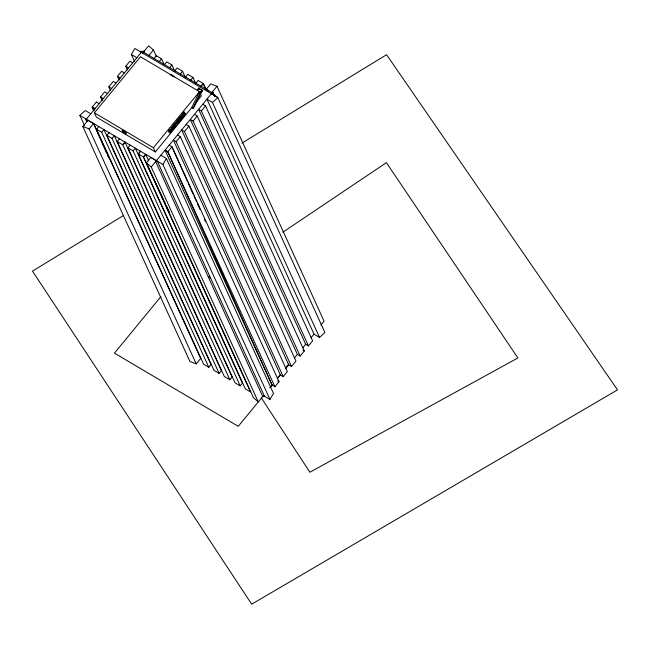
<?xml version="1.0" encoding="UTF-8"?>
<svg xmlns="http://www.w3.org/2000/svg" width="650" height="650" viewBox="0 0 650 650"><rect width="100%" height="100%" fill="white"/><g stroke="black" fill="none" stroke-linecap="round" stroke-linejoin="round"><path stroke-width="0.97" d="M208.707 90.894L206.245 89.294L210.697 83.874L216.986 86.247L211.786 92.568L211.388 93.771L213.655 94.323M202.264 90.098L200.777 91.91L193.074 107.908L193.399 108.631L201.118 92.666L202.605 90.854L198.754 88.026L197.267 89.83L197.608 90.586L199.095 88.782L198.754 88.026M200.777 91.91L201.118 92.666L140.465 56.786L94.404 112.824L96.338 117.065L155.326 151.954L191.742 107.648L199.461 91.683L201.386 95.916L196.243 102.172M214.63 96.273L212.526 91.666L211.388 93.771L213.452 93.868L214.5 96.168M143.008 53.324L144.3 51.041L140.384 51.773M134.672 61.839L131.316 54.462L134.843 48.498L217.856 97.589L324.935 332.556L319.548 337.431L314.007 334.149L206.928 99.19L212.469 102.464L319.548 337.431M166.416 158.511L273.488 393.469L269.961 399.441L162.882 164.474L166.416 158.511L160.867 155.228M156.366 56.444L153.424 49.993L148.623 45.809L143.423 52.138L143.471 53.601L144.3 51.041L143.634 52.593M269.783 387.749L272.293 384.605M277.956 377.528L280.475 374.384M285.504 368.095L288.649 364.162M180.383 73.994L182.601 71.281L177.06 68.006L174.834 70.712M195.894 83.176L198.12 80.462L203.296 83.517L205.814 89.05L203.296 83.525L201.069 86.231L203.296 83.525M92.186 107.079L94.957 108.721L92.186 107.079L93.892 110.768L92.186 107.079L96.346 102.026M102.18 100.644L100.506 96.964L104.666 91.902L107.437 93.535M110.508 90.521L108.826 86.832L113.287 81.413L116.058 83.046M119.121 80.031L117.447 76.351L121.607 71.289L124.378 72.93M127.441 69.916L125.767 66.227L129.927 61.165L132.697 62.806M86.336 119.202L141.31 52.325L141.708 51.123L211.786 92.568M87.888 120.388L93.592 123.5L200.671 358.459L196.219 363.878L189.93 361.506L82.851 126.547L88.051 120.218M148.964 55.421L153.424 49.993M196.219 363.878L89.139 128.919L93.592 123.5L106.592 153.156M154.139 58.476L156.366 55.762L161.541 58.825L164.06 64.35M208.788 367.291L101.709 132.324L103.943 129.618L211.023 364.577L208.788 367.291L203.621 364.227L96.541 129.269L98.767 126.555M159.315 61.539L161.541 58.825M164.482 64.594L166.717 61.88L171.884 64.943L174.826 71.394M219.139 373.409L112.06 138.45L114.286 135.736L221.366 370.695L219.139 373.409L213.964 370.346L106.884 135.387L109.111 132.673M169.658 67.657L171.884 64.943M229.848 379.746L122.769 144.787L125.011 142.074L232.082 377.041L229.848 379.746L224.307 376.472L117.228 141.505L119.462 138.791M125.011 142.074L122.777 144.787L117.228 141.505M185.551 77.058L187.777 74.344L192.952 77.407L195.894 83.85M240.207 385.873L133.128 150.906L135.354 148.192L242.434 383.159L240.207 385.873L235.032 382.809L127.944 147.843L130.179 145.137M190.726 80.112L192.952 77.407M165.506 203.84L143.471 157.024L138.296 153.969L140.53 151.255L138.296 153.969L245.375 388.928L250.543 391.983L143.463 157.024L145.697 154.318L148.639 160.761M155.326 151.954L153.4 147.721L199.461 91.683M146.412 162.793L151.214 166.977L258.294 401.944L253.492 397.759L146.412 162.793L150.873 157.373L156.268 160.834M151.214 166.977L211.998 93.031M187.281 181.001L171.966 146.737L279.037 381.713L274.885 386.766L272.106 385.133L167.806 151.808L171.957 146.746L169.187 145.104M180.286 136.614L287.357 371.589L283.197 376.651L176.118 141.684L180.278 136.622L177.507 134.989M188.906 126.133L295.977 361.099L291.525 366.519L184.446 131.56L188.906 126.133L186.136 124.491M197.226 116.009L304.298 350.976L300.137 356.037L193.066 121.071L197.226 116.009L194.447 114.376M205.538 105.893L312.618 340.852L308.457 345.914L201.378 110.947L205.538 105.893L202.768 104.252M160.875 296.66L114.465 353.129L238.241 426.335L262.746 396.516L264.42 396.159L157.341 161.2L155.675 161.558L262.746 396.516M320.881 325.081L324.066 321.206L216.986 86.247M270.327 387.303L272.106 385.133L165.027 150.166L167.806 151.799L274.885 386.766M277.461 378.617L280.426 375.009L173.347 140.043L176.118 141.684M285.781 368.493L288.746 364.886L181.667 129.927L184.446 131.56M294.401 358.012L297.367 354.396L190.296 119.438L193.066 121.071M302.721 347.888L305.687 344.273L198.607 109.314L201.378 110.947M311.041 337.764L314.007 334.149M143.463 157.024L145.697 154.318M84.492 125.515L79.869 115.383L85.256 110.508L90.797 113.782M212.469 102.464L217.856 97.589L212.826 93.673M282.783 232.261L386.401 162.654L517.896 357.939L309.887 472.225L261.219 397.751M123.403 215.556L32.5 271.115L251.672 604.191L617.5 389.862L386.579 54.706L242.003 143.065M171.308 75.213L173.119 76.399M82.851 126.547L89.139 128.919M288.746 364.886L291.525 366.519M277.656 380.884L279.045 381.704M199.095 88.782L202.605 90.854M131.316 54.462L136.857 57.744M125.767 66.227L128.537 67.868M191.742 107.648L193.399 108.631M117.447 76.351L120.218 77.984M100.506 96.964L103.277 98.597M165.027 150.166L167.806 151.808M94.404 112.824L153.4 147.721M79.869 115.383L162.882 164.474M96.541 129.269L101.709 132.324M106.884 135.387L112.06 138.45M127.952 147.851L133.128 150.906M305.687 344.273L308.457 345.914M302.916 350.155L304.298 350.976M297.367 354.396L300.137 356.037M280.426 375.009L283.197 376.651M263.494 395.614L269.961 399.441M108.826 86.832L111.597 88.481M96.346 102.017L99.117 103.659M87.165 121.306L85.418 118.657L86.678 121.42M166.368 205.676L169.39 212.103M182.601 71.281L185.543 77.732M143.553 51.943L143.764 52.406M209.007 276.055L209.852 277.908M188.11 182.845L193.074 193.96M193.903 195.812L196.389 201.37M197.218 203.214L200.111 209.698M204.254 218.961L205.498 221.739M107.404 155.009L108.623 157.787M212.526 91.666L213.452 93.868M170.292 74.986A2.681 0.739 39.4 0 1 171.462 74.718A2.681 0.739 39.4 0 1 174.127 77.009M175.573 123.874C175.256 124.987 175.069 122.59 175.573 123.874M181.058 117.097L180.635 116.927L181.058 117.097M168.805 130.999C168.659 136.191 173.152 128.724 170.276 131.138C170.974 133.681 168.716 128.7 170.089 130.748C172.153 128.529 168.813 129.163 168.805 130.999M172.543 129.236L171.763 127.644L172.543 129.236M176.312 123.443L175.573 124.678L176.02 125.653L175.248 126.596L174.143 124.174L175.736 122.484L176.312 123.443M123.134 131.089L125.385 132.949L123.134 131.089M181.789 116.496C181.074 117.301 182.569 116.358 182.504 117.772L181.781 118.641L181.049 117.837L181.545 118.926L180.773 119.868L179.676 117.447L181.179 115.765L181.789 116.496M171.283 127.603L171.104 127.904A1.162 0.552 -59.4 0 0 170.885 128.903A27.828 13.122 -59.4 0 0 171.543 130.349L173.071 129.22A1.162 0.552 -59.4 0 0 173.29 128.221A27.828 13.122 -59.4 0 0 172.624 126.774L171.283 127.603M173.485 124.979L172.713 125.913L173.818 128.334L175.061 126.823L174.842 126.336L174.371 126.912L173.485 124.979M177.369 120.258L176.248 121.615L176.963 124.516L177.881 122.712L178.124 123.094L178.912 122.135L177.369 120.258M179.498 117.666L177.808 119.722L178.027 120.201L178.482 119.649L179.368 121.582L180.139 120.64L179.262 118.706L179.498 117.666M182.471 114.051L181.699 114.985L182.796 117.406L183.568 116.464L182.471 114.051M184.112 112.044L182.999 113.401L183.706 116.301L184.356 114.839L185.656 113.929L184.112 112.044M177.669 122.306L177.401 122.631L177.084 121.436L177.669 122.306M184.413 114.099L184.145 114.424L183.836 113.23L184.413 114.099M122.801 131.649A2.681 0.739 39.4 0 0 126.319 133.729A2.681 0.739 39.4 0 0 123.646 130.691A2.681 0.739 39.4 0 0 122.801 131.649"/></g></svg>
